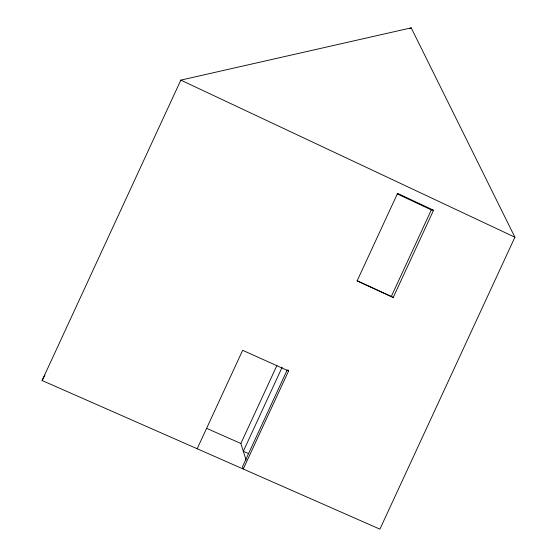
<?xml version="1.0" encoding="UTF-8"?>
<svg xmlns="http://www.w3.org/2000/svg" width="557" height="557" viewBox="0 0 557 557"><rect width="100%" height="100%" fill="white"/><g stroke="black" fill="none" stroke-linecap="round" stroke-linejoin="round"><path stroke-width="0.84" d="M180.6 80.8L180.823 80.117L411.205 27.85L514.912 237.212L379.902 529.15L42.088 380.508L180.823 80.117L514.912 237.212M197.164 448.747L242.657 350.304L288.568 370.962L243.242 469.022L242.532 466.62L287.134 370.12M246.069 460.033L240.875 443.49L276.926 365.489M282.162 367.23L243.318 451.274L248.666 453.628M393.207 297.508L391.32 296.47L431.341 209.892L433.548 210.247L393.207 297.508L357.114 280.895L397.573 193.363L433.548 210.247M42.088 380.508L44.873 375.126M409.841 28.574L411.205 27.85M206.703 428.382L240.875 443.49M357.065 280.7L391.32 296.47M397.197 193.871L431.341 209.892M287.858 369.876L288.568 370.962"/></g></svg>
